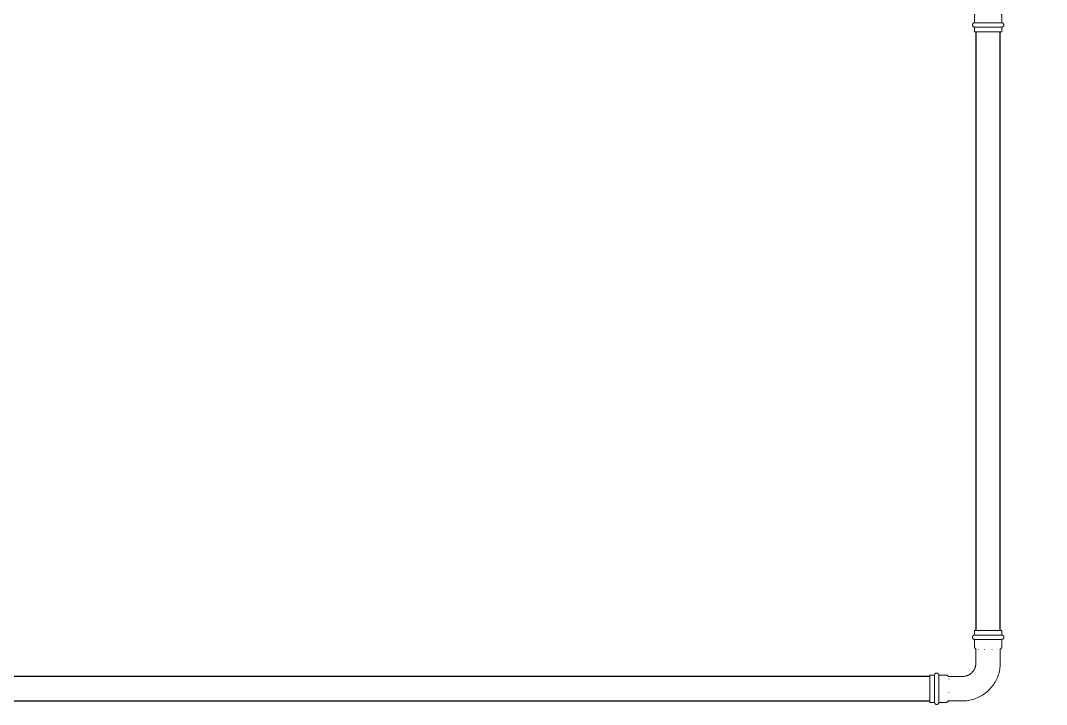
# Model space of a CAD drawing. Header units: inches. Extents: x -3327 to -1, y 8 to 1328.
# Drawn here: x -3240.1 to -3160.2, y 415.7 to 469 of the extents above; entities that cross this region are included whole.
import ezdxf

# ---------------------------------------------------------------- set-up
doc = ezdxf.new("R2010")
doc.units = ezdxf.units.IN
doc.header["$MEASUREMENT"] = 0
doc.layers.add('P-PIPE', color=3, linetype='Continuous', lineweight=9)
doc.layers.add('X - REF - FP', color=7, linetype='Continuous', true_color=0xb90000)

# ---------------------------------------------------------------- blocks, each defined once
blk = doc.blocks.new('Victaulic-VicPress316-Elbow 90-45deg Style P568_P571 - Standard-V18-SECOND LEVEL')
at = {"layer": 'P-PIPE'}
for p, q in [((-1.059, 4.55), (-1.059, 4.174)), ((1.059, 4.55), (-1.059, 4.55)), ((-1.059, 4.174), (1.059, 4.174)), ((1.059, 4.174), (1.059, 4.55)), ((-1.059, 3.845), (-1.059, 3.289)), ((-1.059, 3.845), (1.059, 3.845)), ((1.059, 3.289), (1.059, 3.845)), ((-0.95, 3.134), (-0.95, 2.015)), ((-0.769, 3.071), (-0.753, 3.071)), ((-0.312, 3.071), (-0.294, 3.071)), ((0.294, 3.071), (0.312, 3.071)), ((0.753, 3.071), (0.769, 3.071)), ((0.95, 2.015), (0.95, 3.119)), ((-4.174, 1.059), (-4.55, 1.059)), ((-4.55, 1.059), (-4.55, -1.059)), ((-4.174, -1.059), (-4.174, 1.059)), ((-3.289, 1.059), (-3.845, 1.059)), ((-3.845, -1.059), (-3.845, 1.059)), ((-2.015, 0.95), (-3.119, 0.95)), ((-3.071, 0.753), (-3.071, 0.769)), ((-3.071, 0.294), (-3.071, 0.312)), ((-3.071, -0.312), (-3.071, -0.294)), ((-3.071, -0.769), (-3.071, -0.753)), ((-4.55, -1.059), (-4.174, -1.059)), ((-3.845, -1.059), (-3.289, -1.059)), ((-3.134, -0.95), (-2.015, -0.95))]:
    blk.add_line(p, q, dxfattribs=at)
at = {"layer": 'P-PIPE', "flags": 128}
for points in [[(-1.059, 3.845), (-1.066, 3.846), (-1.072, 3.846), (-1.079, 3.847), (-1.085, 3.848), (-1.092, 3.849), (-1.098, 3.85), (-1.104, 3.852), (-1.111, 3.854), (-1.117, 3.856), (-1.123, 3.858), (-1.129, 3.861), (-1.135, 3.864), (-1.141, 3.867), (-1.146, 3.871), (-1.152, 3.874), (-1.157, 3.878), (-1.162, 3.882), (-1.167, 3.886), (-1.172, 3.891), (-1.177, 3.895), (-1.181, 3.9), (-1.186, 3.905), (-1.19, 3.91), (-1.194, 3.916), (-1.197, 3.921), (-1.201, 3.927), (-1.204, 3.932), (-1.207, 3.938), (-1.21, 3.944), (-1.212, 3.95), (-1.215, 3.957), (-1.217, 3.963), (-1.218, 3.969), (-1.22, 3.976), (-1.221, 3.982), (-1.222, 3.989), (-1.223, 3.995), (-1.223, 4.002), (-1.223, 4.008), (-1.223, 4.015), (-1.223, 4.021), (-1.223, 4.028), (-1.222, 4.034), (-1.221, 4.041), (-1.219, 4.047), (-1.218, 4.054), (-1.216, 4.06), (-1.214, 4.066), (-1.211, 4.072), (-1.209, 4.078), (-1.206, 4.084), (-1.203, 4.09), (-1.199, 4.096), (-1.196, 4.101), (-1.192, 4.107), (-1.188, 4.112), (-1.184, 4.117), (-1.179, 4.122), (-1.175, 4.127), (-1.17, 4.131), (-1.165, 4.136), (-1.16, 4.14), (-1.155, 4.144), (-1.149, 4.147), (-1.144, 4.151), (-1.138, 4.154), (-1.132, 4.157), (-1.126, 4.16), (-1.12, 4.163), (-1.114, 4.165), (-1.108, 4.167), (-1.102, 4.169), (-1.095, 4.17), (-1.089, 4.172), (-1.082, 4.173), (-1.076, 4.174), (-1.069, 4.174), (-1.063, 4.174), (-1.059, 4.174)], [(1.059, 4.174), (1.058, 4.174), (1.056, 4.174), (1.051, 4.174), (1.045, 4.174), (1.038, 4.174), (1.029, 4.174), (1.018, 4.174), (1.005, 4.174), (0.991, 4.174), (0.975, 4.174), (0.958, 4.174), (0.939, 4.174), (0.919, 4.174), (0.897, 4.174), (0.874, 4.174), (0.849, 4.174), (0.823, 4.174), (0.796, 4.174), (0.768, 4.174), (0.738, 4.174), (0.707, 4.174), (0.675, 4.174), (0.642, 4.174), (0.607, 4.174), (0.572, 4.174), (0.536, 4.174), (0.499, 4.174), (0.461, 4.174), (0.423, 4.174), (0.384, 4.174), (0.344, 4.174), (0.304, 4.174), (0.263, 4.174), (0.222, 4.174), (0.18, 4.174), (0.138, 4.174), (0.096, 4.174), (0.054, 4.174), (0.011, 4.174), (-0.031, 4.174), (-0.073, 4.174), (-0.115, 4.174), (-0.157, 4.174), (-0.199, 4.174), (-0.241, 4.174), (-0.282, 4.174), (-0.322, 4.174), (-0.362, 4.174), (-0.402, 4.174), (-0.441, 4.174), (-0.479, 4.174), (-0.516, 4.174), (-0.553, 4.174), (-0.588, 4.174), (-0.623, 4.174), (-0.657, 4.174), (-0.69, 4.174), (-0.721, 4.174), (-0.752, 4.174), (-0.781, 4.174), (-0.809, 4.174), (-0.836, 4.174), (-0.861, 4.174), (-0.885, 4.174), (-0.907, 4.174), (-0.929, 4.174), (-0.948, 4.174), (-0.966, 4.174), (-0.983, 4.174), (-0.998, 4.174), (-1.011, 4.174), (-1.023, 4.174), (-1.033, 4.174), (-1.042, 4.174), (-1.048, 4.174), (-1.054, 4.174), (-1.057, 4.174), (-1.059, 4.174), (-1.059, 4.174)], [(-1.059, 4.174), (-1.058, 4.174), (-1.056, 4.174), (-1.051, 4.174), (-1.045, 4.174), (-1.038, 4.174), (-1.029, 4.174), (-1.018, 4.174)], [(1.023, 4.174), (1.033, 4.174), (1.042, 4.174), (1.048, 4.174), (1.054, 4.174), (1.057, 4.174), (1.059, 4.174), (1.059, 4.174)], [(1.059, 4.174), (1.066, 4.174), (1.072, 4.174), (1.079, 4.173), (1.085, 4.172), (1.092, 4.171), (1.098, 4.17), (1.104, 4.168), (1.111, 4.166), (1.117, 4.164), (1.123, 4.162), (1.129, 4.159), (1.135, 4.156), (1.141, 4.153), (1.146, 4.149), (1.152, 4.146), (1.157, 4.142), (1.162, 4.138), (1.167, 4.134), (1.172, 4.129), (1.177, 4.125), (1.181, 4.12), (1.186, 4.115), (1.19, 4.11), (1.194, 4.104), (1.197, 4.099), (1.201, 4.093), (1.204, 4.088), (1.207, 4.082), (1.21, 4.076), (1.212, 4.07), (1.215, 4.063), (1.217, 4.057), (1.218, 4.051), (1.22, 4.044), (1.221, 4.038), (1.222, 4.031), (1.223, 4.025), (1.223, 4.018), (1.223, 4.012), (1.223, 4.005), (1.223, 3.999), (1.223, 3.992), (1.222, 3.986), (1.221, 3.979), (1.219, 3.973), (1.218, 3.966), (1.216, 3.96), (1.214, 3.954), (1.211, 3.948), (1.209, 3.942), (1.206, 3.936), (1.203, 3.93), (1.199, 3.924), (1.196, 3.919), (1.192, 3.913), (1.188, 3.908), (1.184, 3.903), (1.179, 3.898), (1.175, 3.893), (1.17, 3.889), (1.165, 3.884), (1.16, 3.88), (1.155, 3.876), (1.149, 3.873), (1.144, 3.869), (1.138, 3.866), (1.132, 3.863), (1.126, 3.86), (1.12, 3.857), (1.114, 3.855), (1.108, 3.853), (1.102, 3.851), (1.095, 3.85), (1.089, 3.848), (1.082, 3.847), (1.076, 3.846), (1.069, 3.846), (1.063, 3.846), (1.059, 3.845)], [(-1.059, 3.845), (-1.058, 3.845), (-1.056, 3.845), (-1.051, 3.845), (-1.045, 3.845), (-1.038, 3.845), (-1.029, 3.845), (-1.018, 3.845), (-1.005, 3.845), (-0.991, 3.845), (-0.975, 3.845), (-0.958, 3.845), (-0.939, 3.845), (-0.919, 3.845), (-0.897, 3.845), (-0.874, 3.845), (-0.849, 3.845), (-0.823, 3.845), (-0.796, 3.845), (-0.768, 3.845), (-0.738, 3.845), (-0.707, 3.845), (-0.675, 3.845), (-0.642, 3.845), (-0.607, 3.845), (-0.572, 3.845), (-0.536, 3.845), (-0.499, 3.845), (-0.461, 3.845), (-0.423, 3.845), (-0.384, 3.845), (-0.344, 3.845), (-0.304, 3.845), (-0.263, 3.845), (-0.222, 3.845), (-0.18, 3.845), (-0.138, 3.845), (-0.096, 3.845), (-0.054, 3.845), (-0.011, 3.845), (0.031, 3.845), (0.073, 3.845), (0.115, 3.845), (0.157, 3.845), (0.199, 3.845), (0.241, 3.845), (0.282, 3.845), (0.322, 3.845), (0.362, 3.845), (0.402, 3.845), (0.441, 3.845), (0.479, 3.845), (0.516, 3.845), (0.553, 3.845), (0.588, 3.845), (0.623, 3.845), (0.657, 3.845), (0.69, 3.845), (0.721, 3.845), (0.752, 3.845), (0.781, 3.845), (0.809, 3.845), (0.836, 3.845), (0.861, 3.845), (0.885, 3.845), (0.907, 3.845), (0.929, 3.845), (0.948, 3.845), (0.966, 3.845), (0.983, 3.845), (0.998, 3.845), (1.011, 3.845), (1.023, 3.845), (1.033, 3.845), (1.042, 3.845), (1.048, 3.845), (1.054, 3.845), (1.057, 3.845), (1.059, 3.845), (1.059, 3.845)], [(-1.023, 3.845), (-1.033, 3.845), (-1.042, 3.845), (-1.048, 3.845), (-1.054, 3.845), (-1.057, 3.845), (-1.059, 3.845), (-1.059, 3.845)], [(-0.95, 3.071), (-0.959, 3.078), (-0.967, 3.085), (-0.975, 3.092), (-0.983, 3.1), (-0.99, 3.108), (-0.997, 3.116), (-1.004, 3.125), (-1.01, 3.133), (-1.016, 3.143), (-1.022, 3.152), (-1.027, 3.161), (-1.032, 3.171), (-1.037, 3.181), (-1.041, 3.191), (-1.045, 3.201), (-1.048, 3.212), (-1.051, 3.222), (-1.053, 3.233), (-1.055, 3.244), (-1.057, 3.254), (-1.058, 3.265), (-1.059, 3.276), (-1.059, 3.287), (-1.059, 3.289)], [(1.059, 3.289), (1.059, 3.278), (1.058, 3.267), (1.057, 3.256), (1.056, 3.246), (1.054, 3.235), (1.051, 3.224), (1.048, 3.214), (1.045, 3.203), (1.042, 3.193), (1.037, 3.183), (1.033, 3.173), (1.028, 3.163), (1.023, 3.154), (1.017, 3.144), (1.011, 3.135), (1.005, 3.126), (0.998, 3.118), (0.991, 3.109), (0.984, 3.101), (0.976, 3.094), (0.968, 3.086), (0.96, 3.079), (0.952, 3.072), (0.95, 3.071)], [(1.059, 3.845), (1.058, 3.845), (1.056, 3.845), (1.051, 3.845), (1.045, 3.845), (1.038, 3.845), (1.029, 3.845), (1.018, 3.845)], [(-0.95, 2.015), (-0.951, 1.973), (-0.953, 1.93), (-0.958, 1.888), (-0.964, 1.846), (-0.971, 1.804), (-0.981, 1.762), (-0.991, 1.721), (-1.004, 1.68), (-1.018, 1.64), (-1.034, 1.6), (-1.051, 1.562), (-1.07, 1.523), (-1.091, 1.486), (-1.113, 1.449), (-1.136, 1.414), (-1.161, 1.379), (-1.187, 1.345), (-1.214, 1.313), (-1.243, 1.281), (-1.273, 1.251), (-1.304, 1.222), (-1.337, 1.194), (-1.37, 1.168), (-1.404, 1.143), (-1.44, 1.119), (-1.476, 1.097), (-1.513, 1.076), (-1.551, 1.056), (-1.59, 1.039), (-1.629, 1.022), (-1.669, 1.008), (-1.71, 0.995), (-1.751, 0.983), (-1.792, 0.974), (-1.834, 0.965), (-1.876, 0.959), (-1.919, 0.954), (-1.961, 0.951), (-2.004, 0.95), (-2.015, 0.95)], [(-2.015, -0.95), (-1.897, -0.948), (-1.778, -0.941), (-1.66, -0.929), (-1.543, -0.912), (-1.426, -0.891), (-1.31, -0.865), (-1.196, -0.835), (-1.082, -0.799), (-0.971, -0.76), (-0.861, -0.716), (-0.752, -0.668), (-0.646, -0.615), (-0.542, -0.558), (-0.44, -0.497), (-0.341, -0.432), (-0.244, -0.363), (-0.151, -0.29), (-0.06, -0.214), (0.028, -0.134), (0.112, -0.051), (0.193, 0.036), (0.27, 0.126), (0.344, 0.219), (0.414, 0.315), (0.48, 0.413), (0.542, 0.514), (0.6, 0.618), (0.654, 0.723), (0.703, 0.831), (0.748, 0.941), (0.789, 1.052), (0.826, 1.165), (0.857, 1.279), (0.884, 1.395), (0.907, 1.511), (0.925, 1.629), (0.938, 1.746), (0.946, 1.865), (0.95, 1.983), (0.95, 2.015)], [(-4.174, 1.059), (-4.174, 1.066), (-4.174, 1.072), (-4.173, 1.079), (-4.172, 1.085), (-4.171, 1.092), (-4.17, 1.098), (-4.168, 1.104), (-4.166, 1.111), (-4.164, 1.117), (-4.162, 1.123), (-4.159, 1.129), (-4.156, 1.135), (-4.153, 1.141), (-4.149, 1.146), (-4.146, 1.152), (-4.142, 1.157), (-4.138, 1.162), (-4.134, 1.167), (-4.129, 1.172), (-4.125, 1.177), (-4.12, 1.181), (-4.115, 1.186), (-4.11, 1.19), (-4.104, 1.194), (-4.099, 1.197), (-4.093, 1.201), (-4.088, 1.204), (-4.082, 1.207), (-4.076, 1.21), (-4.07, 1.212), (-4.063, 1.215), (-4.057, 1.217), (-4.051, 1.218), (-4.044, 1.22), (-4.038, 1.221), (-4.031, 1.222), (-4.025, 1.223), (-4.018, 1.223), (-4.012, 1.223), (-4.005, 1.223), (-3.999, 1.223), (-3.992, 1.223), (-3.986, 1.222), (-3.979, 1.221), (-3.973, 1.219), (-3.966, 1.218), (-3.96, 1.216), (-3.954, 1.214), (-3.948, 1.211), (-3.942, 1.209), (-3.936, 1.206), (-3.93, 1.203), (-3.924, 1.199), (-3.919, 1.196), (-3.913, 1.192), (-3.908, 1.188), (-3.903, 1.184), (-3.898, 1.179), (-3.893, 1.175), (-3.889, 1.17), (-3.884, 1.165), (-3.88, 1.16), (-3.876, 1.155), (-3.873, 1.149), (-3.869, 1.144), (-3.866, 1.138), (-3.863, 1.132), (-3.86, 1.126), (-3.857, 1.12), (-3.855, 1.114), (-3.853, 1.108), (-3.851, 1.102), (-3.85, 1.095), (-3.848, 1.089), (-3.847, 1.082), (-3.846, 1.076), (-3.846, 1.069), (-3.846, 1.063), (-3.845, 1.059)], [(-4.174, 1.059), (-4.174, 1.058), (-4.174, 1.056), (-4.174, 1.051), (-4.174, 1.045), (-4.174, 1.038), (-4.174, 1.029), (-4.174, 1.018), (-4.174, 1.005), (-4.174, 0.991), (-4.174, 0.975), (-4.174, 0.958), (-4.174, 0.939), (-4.174, 0.919), (-4.174, 0.897), (-4.174, 0.874), (-4.174, 0.849), (-4.174, 0.823), (-4.174, 0.796), (-4.174, 0.768), (-4.174, 0.738), (-4.174, 0.707), (-4.174, 0.675), (-4.174, 0.642), (-4.174, 0.607), (-4.174, 0.572), (-4.174, 0.536), (-4.174, 0.499), (-4.174, 0.461), (-4.174, 0.423), (-4.174, 0.384), (-4.174, 0.344), (-4.174, 0.304), (-4.174, 0.263), (-4.174, 0.222), (-4.174, 0.18), (-4.174, 0.138), (-4.174, 0.096), (-4.174, 0.054), (-4.174, 0.011), (-4.174, -0.031), (-4.174, -0.073), (-4.174, -0.115), (-4.174, -0.157), (-4.174, -0.199), (-4.174, -0.241), (-4.174, -0.282), (-4.174, -0.322), (-4.174, -0.362), (-4.174, -0.402), (-4.174, -0.441), (-4.174, -0.479), (-4.174, -0.516), (-4.174, -0.553), (-4.174, -0.588), (-4.174, -0.623), (-4.174, -0.657), (-4.174, -0.69), (-4.174, -0.721), (-4.174, -0.752), (-4.174, -0.781), (-4.174, -0.809), (-4.174, -0.836), (-4.174, -0.861), (-4.174, -0.885), (-4.174, -0.907), (-4.174, -0.929), (-4.174, -0.948), (-4.174, -0.966), (-4.174, -0.983), (-4.174, -0.998), (-4.174, -1.011), (-4.174, -1.023), (-4.174, -1.033), (-4.174, -1.042), (-4.174, -1.048), (-4.174, -1.054), (-4.174, -1.057), (-4.174, -1.059), (-4.174, -1.059)], [(-4.174, 1.023), (-4.174, 1.033), (-4.174, 1.042), (-4.174, 1.048), (-4.174, 1.054), (-4.174, 1.057), (-4.174, 1.059), (-4.174, 1.059)], [(-3.845, -1.059), (-3.845, -1.058), (-3.845, -1.056), (-3.845, -1.051), (-3.845, -1.045), (-3.845, -1.038), (-3.845, -1.029), (-3.845, -1.018), (-3.845, -1.005), (-3.845, -0.991), (-3.845, -0.975), (-3.845, -0.958), (-3.845, -0.939), (-3.845, -0.919), (-3.845, -0.897), (-3.845, -0.874), (-3.845, -0.849), (-3.845, -0.823), (-3.845, -0.796), (-3.845, -0.768), (-3.845, -0.738), (-3.845, -0.707), (-3.845, -0.675), (-3.845, -0.642), (-3.845, -0.607), (-3.845, -0.572), (-3.845, -0.536), (-3.845, -0.499), (-3.845, -0.461), (-3.845, -0.423), (-3.845, -0.384), (-3.845, -0.344), (-3.845, -0.304), (-3.845, -0.263), (-3.845, -0.222), (-3.845, -0.18), (-3.845, -0.138), (-3.845, -0.096), (-3.845, -0.054), (-3.845, -0.011), (-3.845, 0.031), (-3.845, 0.073), (-3.845, 0.115), (-3.845, 0.157), (-3.845, 0.199), (-3.845, 0.241), (-3.845, 0.282), (-3.845, 0.322), (-3.845, 0.362), (-3.845, 0.402), (-3.845, 0.441), (-3.845, 0.479), (-3.845, 0.516), (-3.845, 0.553), (-3.845, 0.588), (-3.845, 0.623), (-3.845, 0.657), (-3.845, 0.69), (-3.845, 0.721), (-3.845, 0.752), (-3.845, 0.781), (-3.845, 0.809), (-3.845, 0.836), (-3.845, 0.861), (-3.845, 0.885), (-3.845, 0.907), (-3.845, 0.929), (-3.845, 0.948), (-3.845, 0.966), (-3.845, 0.983), (-3.845, 0.998), (-3.845, 1.011), (-3.845, 1.023), (-3.845, 1.033), (-3.845, 1.042), (-3.845, 1.048), (-3.845, 1.054), (-3.845, 1.057), (-3.845, 1.059), (-3.845, 1.059)], [(-3.845, 1.059), (-3.845, 1.058), (-3.845, 1.056), (-3.845, 1.051), (-3.845, 1.045), (-3.845, 1.038), (-3.845, 1.029), (-3.845, 1.018)], [(-3.289, 1.059), (-3.278, 1.059), (-3.267, 1.058), (-3.256, 1.057), (-3.246, 1.056), (-3.235, 1.054), (-3.224, 1.051), (-3.214, 1.048), (-3.203, 1.045), (-3.193, 1.042), (-3.183, 1.037), (-3.173, 1.033), (-3.163, 1.028), (-3.154, 1.023), (-3.144, 1.017), (-3.135, 1.011), (-3.126, 1.005), (-3.118, 0.998), (-3.109, 0.991), (-3.101, 0.984), (-3.094, 0.976), (-3.086, 0.968), (-3.079, 0.96), (-3.072, 0.952), (-3.071, 0.95)], [(-4.174, -1.059), (-4.174, -1.058), (-4.174, -1.056), (-4.174, -1.051), (-4.174, -1.045), (-4.174, -1.038), (-4.174, -1.029), (-4.174, -1.018)], [(-3.845, -1.059), (-3.846, -1.066), (-3.846, -1.072), (-3.847, -1.079), (-3.848, -1.085), (-3.849, -1.092), (-3.85, -1.098), (-3.852, -1.104), (-3.854, -1.111), (-3.856, -1.117), (-3.858, -1.123), (-3.861, -1.129), (-3.864, -1.135), (-3.867, -1.141), (-3.871, -1.146), (-3.874, -1.152), (-3.878, -1.157), (-3.882, -1.162), (-3.886, -1.167), (-3.891, -1.172), (-3.895, -1.177), (-3.9, -1.181), (-3.905, -1.186), (-3.91, -1.19), (-3.916, -1.194), (-3.921, -1.197), (-3.927, -1.201), (-3.932, -1.204), (-3.938, -1.207), (-3.944, -1.21), (-3.95, -1.212), (-3.957, -1.215), (-3.963, -1.217), (-3.969, -1.218), (-3.976, -1.22), (-3.982, -1.221), (-3.989, -1.222), (-3.995, -1.223), (-4.002, -1.223), (-4.008, -1.223), (-4.015, -1.223), (-4.021, -1.223), (-4.028, -1.223), (-4.034, -1.222), (-4.041, -1.221), (-4.047, -1.219), (-4.054, -1.218), (-4.06, -1.216), (-4.066, -1.214), (-4.072, -1.211), (-4.078, -1.209), (-4.084, -1.206), (-4.09, -1.203), (-4.096, -1.199), (-4.101, -1.196), (-4.107, -1.192), (-4.112, -1.188), (-4.117, -1.184), (-4.122, -1.179), (-4.127, -1.175), (-4.131, -1.17), (-4.136, -1.165), (-4.14, -1.16), (-4.144, -1.155), (-4.147, -1.149), (-4.151, -1.144), (-4.154, -1.138), (-4.157, -1.132), (-4.16, -1.126), (-4.163, -1.12), (-4.165, -1.114), (-4.167, -1.108), (-4.169, -1.102), (-4.17, -1.095), (-4.172, -1.089), (-4.173, -1.082), (-4.174, -1.076), (-4.174, -1.069), (-4.174, -1.063), (-4.174, -1.059)], [(-3.845, -1.023), (-3.845, -1.033), (-3.845, -1.042), (-3.845, -1.048), (-3.845, -1.054), (-3.845, -1.057), (-3.845, -1.059), (-3.845, -1.059)], [(-3.071, -0.95), (-3.078, -0.959), (-3.085, -0.967), (-3.092, -0.975), (-3.1, -0.983), (-3.108, -0.99), (-3.116, -0.997), (-3.125, -1.004), (-3.133, -1.01), (-3.143, -1.016), (-3.152, -1.022), (-3.161, -1.027), (-3.171, -1.032), (-3.181, -1.037), (-3.191, -1.041), (-3.201, -1.045), (-3.212, -1.048), (-3.222, -1.051), (-3.233, -1.053), (-3.244, -1.055), (-3.254, -1.057), (-3.265, -1.058), (-3.276, -1.059), (-3.287, -1.059), (-3.289, -1.059)]]:
    blk.add_lwpolyline(points, dxfattribs=at)
blk = doc.blocks.new('Victaulic-VicPress316-Elbow 90-45deg Style P568_P571 - Standard-V3-SECOND LEVEL')
at = {"layer": 'P-PIPE'}
for p, q in [((-1.059, 4.55), (-1.059, 4.174)), ((1.059, 4.55), (-1.059, 4.55)), ((-1.059, 4.174), (1.059, 4.174)), ((1.059, 4.174), (1.059, 4.55)), ((-1.059, 3.845), (-1.059, 3.289)), ((-1.059, 3.845), (1.059, 3.845)), ((1.059, 3.289), (1.059, 3.845)), ((-0.95, 3.134), (-0.95, 2.015)), ((-0.769, 3.071), (-0.753, 3.071)), ((-0.312, 3.071), (-0.294, 3.071)), ((0.294, 3.071), (0.312, 3.071)), ((0.753, 3.071), (0.769, 3.071)), ((0.95, 2.015), (0.95, 3.119)), ((-4.174, 1.059), (-4.55, 1.059)), ((-4.55, 1.059), (-4.55, -1.059)), ((-4.174, -1.059), (-4.174, 1.059)), ((-3.289, 1.059), (-3.845, 1.059)), ((-3.845, -1.059), (-3.845, 1.059)), ((-2.015, 0.95), (-3.119, 0.95)), ((-3.071, 0.753), (-3.071, 0.769)), ((-3.071, 0.294), (-3.071, 0.312)), ((-3.071, -0.312), (-3.071, -0.294)), ((-3.071, -0.769), (-3.071, -0.753)), ((-4.55, -1.059), (-4.174, -1.059)), ((-3.845, -1.059), (-3.289, -1.059)), ((-3.136, -0.95), (-2.015, -0.95))]:
    blk.add_line(p, q, dxfattribs=at)
at = {"layer": 'P-PIPE', "flags": 128}
for points in [[(-1.059, 3.845), (-1.066, 3.846), (-1.072, 3.846), (-1.079, 3.847), (-1.085, 3.848), (-1.092, 3.849), (-1.098, 3.85), (-1.104, 3.852), (-1.111, 3.854), (-1.117, 3.856), (-1.123, 3.858), (-1.129, 3.861), (-1.135, 3.864), (-1.141, 3.867), (-1.146, 3.871), (-1.152, 3.874), (-1.157, 3.878), (-1.162, 3.882), (-1.167, 3.886), (-1.172, 3.891), (-1.177, 3.895), (-1.181, 3.9), (-1.186, 3.905), (-1.19, 3.91), (-1.194, 3.916), (-1.197, 3.921), (-1.201, 3.927), (-1.204, 3.932), (-1.207, 3.938), (-1.21, 3.944), (-1.212, 3.95), (-1.215, 3.957), (-1.217, 3.963), (-1.218, 3.969), (-1.22, 3.976), (-1.221, 3.982), (-1.222, 3.989), (-1.223, 3.995), (-1.223, 4.002), (-1.223, 4.008), (-1.223, 4.015), (-1.223, 4.021), (-1.223, 4.028), (-1.222, 4.034), (-1.221, 4.041), (-1.219, 4.047), (-1.218, 4.054), (-1.216, 4.06), (-1.214, 4.066), (-1.211, 4.072), (-1.209, 4.078), (-1.206, 4.084), (-1.203, 4.09), (-1.199, 4.096), (-1.196, 4.101), (-1.192, 4.107), (-1.188, 4.112), (-1.184, 4.117), (-1.179, 4.122), (-1.175, 4.127), (-1.17, 4.131), (-1.165, 4.136), (-1.16, 4.14), (-1.155, 4.144), (-1.149, 4.147), (-1.144, 4.151), (-1.138, 4.154), (-1.132, 4.157), (-1.126, 4.16), (-1.12, 4.163), (-1.114, 4.165), (-1.108, 4.167), (-1.102, 4.169), (-1.095, 4.17), (-1.089, 4.172), (-1.082, 4.173), (-1.076, 4.174), (-1.069, 4.174), (-1.063, 4.174), (-1.059, 4.174)], [(1.059, 4.174), (1.058, 4.174), (1.056, 4.174), (1.051, 4.174), (1.045, 4.174), (1.038, 4.174), (1.029, 4.174), (1.018, 4.174), (1.005, 4.174), (0.991, 4.174), (0.975, 4.174), (0.958, 4.174), (0.939, 4.174), (0.919, 4.174), (0.897, 4.174), (0.874, 4.174), (0.849, 4.174), (0.823, 4.174), (0.796, 4.174), (0.768, 4.174), (0.738, 4.174), (0.707, 4.174), (0.675, 4.174), (0.642, 4.174), (0.607, 4.174), (0.572, 4.174), (0.536, 4.174), (0.499, 4.174), (0.461, 4.174), (0.423, 4.174), (0.384, 4.174), (0.344, 4.174), (0.304, 4.174), (0.263, 4.174), (0.222, 4.174), (0.18, 4.174), (0.138, 4.174), (0.096, 4.174), (0.054, 4.174), (0.011, 4.174), (-0.031, 4.174), (-0.073, 4.174), (-0.115, 4.174), (-0.157, 4.174), (-0.199, 4.174), (-0.241, 4.174), (-0.282, 4.174), (-0.322, 4.174), (-0.362, 4.174), (-0.402, 4.174), (-0.441, 4.174), (-0.479, 4.174), (-0.516, 4.174), (-0.553, 4.174), (-0.588, 4.174), (-0.623, 4.174), (-0.657, 4.174), (-0.69, 4.174), (-0.721, 4.174), (-0.752, 4.174), (-0.781, 4.174), (-0.809, 4.174), (-0.836, 4.174), (-0.861, 4.174), (-0.885, 4.174), (-0.907, 4.174), (-0.929, 4.174), (-0.948, 4.174), (-0.966, 4.174), (-0.983, 4.174), (-0.998, 4.174), (-1.011, 4.174), (-1.023, 4.174), (-1.033, 4.174), (-1.042, 4.174), (-1.048, 4.174), (-1.054, 4.174), (-1.057, 4.174), (-1.059, 4.174), (-1.059, 4.174)], [(-1.059, 4.174), (-1.058, 4.174), (-1.056, 4.174), (-1.051, 4.174), (-1.045, 4.174), (-1.038, 4.174), (-1.029, 4.174), (-1.018, 4.174)], [(1.023, 4.174), (1.033, 4.174), (1.042, 4.174), (1.048, 4.174), (1.054, 4.174), (1.057, 4.174), (1.059, 4.174), (1.059, 4.174)], [(1.059, 4.174), (1.066, 4.174), (1.072, 4.174), (1.079, 4.173), (1.085, 4.172), (1.092, 4.171), (1.098, 4.17), (1.104, 4.168), (1.111, 4.166), (1.117, 4.164), (1.123, 4.162), (1.129, 4.159), (1.135, 4.156), (1.141, 4.153), (1.146, 4.149), (1.152, 4.146), (1.157, 4.142), (1.162, 4.138), (1.167, 4.134), (1.172, 4.129), (1.177, 4.125), (1.181, 4.12), (1.186, 4.115), (1.19, 4.11), (1.194, 4.104), (1.197, 4.099), (1.201, 4.093), (1.204, 4.088), (1.207, 4.082), (1.21, 4.076), (1.212, 4.07), (1.215, 4.063), (1.217, 4.057), (1.218, 4.051), (1.22, 4.044), (1.221, 4.038), (1.222, 4.031), (1.223, 4.025), (1.223, 4.018), (1.223, 4.012), (1.223, 4.005), (1.223, 3.999), (1.223, 3.992), (1.222, 3.986), (1.221, 3.979), (1.219, 3.973), (1.218, 3.966), (1.216, 3.96), (1.214, 3.954), (1.211, 3.948), (1.209, 3.942), (1.206, 3.936), (1.203, 3.93), (1.199, 3.924), (1.196, 3.919), (1.192, 3.913), (1.188, 3.908), (1.184, 3.903), (1.179, 3.898), (1.175, 3.893), (1.17, 3.889), (1.165, 3.884), (1.16, 3.88), (1.155, 3.876), (1.149, 3.873), (1.144, 3.869), (1.138, 3.866), (1.132, 3.863), (1.126, 3.86), (1.12, 3.857), (1.114, 3.855), (1.108, 3.853), (1.102, 3.851), (1.095, 3.85), (1.089, 3.848), (1.082, 3.847), (1.076, 3.846), (1.069, 3.846), (1.063, 3.846), (1.059, 3.845)], [(-1.059, 3.845), (-1.058, 3.845), (-1.056, 3.845), (-1.051, 3.845), (-1.045, 3.845), (-1.038, 3.845), (-1.029, 3.845), (-1.018, 3.845), (-1.005, 3.845), (-0.991, 3.845), (-0.975, 3.845), (-0.958, 3.845), (-0.939, 3.845), (-0.919, 3.845), (-0.897, 3.845), (-0.874, 3.845), (-0.849, 3.845), (-0.823, 3.845), (-0.796, 3.845), (-0.768, 3.845), (-0.738, 3.845), (-0.707, 3.845), (-0.675, 3.845), (-0.642, 3.845), (-0.607, 3.845), (-0.572, 3.845), (-0.536, 3.845), (-0.499, 3.845), (-0.461, 3.845), (-0.423, 3.845), (-0.384, 3.845), (-0.344, 3.845), (-0.304, 3.845), (-0.263, 3.845), (-0.222, 3.845), (-0.18, 3.845), (-0.138, 3.845), (-0.096, 3.845), (-0.054, 3.845), (-0.011, 3.845), (0.031, 3.845), (0.073, 3.845), (0.115, 3.845), (0.157, 3.845), (0.199, 3.845), (0.241, 3.845), (0.282, 3.845), (0.322, 3.845), (0.362, 3.845), (0.402, 3.845), (0.441, 3.845), (0.479, 3.845), (0.516, 3.845), (0.553, 3.845), (0.588, 3.845), (0.623, 3.845), (0.657, 3.845), (0.69, 3.845), (0.721, 3.845), (0.752, 3.845), (0.781, 3.845), (0.809, 3.845), (0.836, 3.845), (0.861, 3.845), (0.885, 3.845), (0.907, 3.845), (0.929, 3.845), (0.948, 3.845), (0.966, 3.845), (0.983, 3.845), (0.998, 3.845), (1.011, 3.845), (1.023, 3.845), (1.033, 3.845), (1.042, 3.845), (1.048, 3.845), (1.054, 3.845), (1.057, 3.845), (1.059, 3.845), (1.059, 3.845)], [(-1.023, 3.845), (-1.033, 3.845), (-1.042, 3.845), (-1.048, 3.845), (-1.054, 3.845), (-1.057, 3.845), (-1.059, 3.845), (-1.059, 3.845)], [(-0.95, 3.071), (-0.959, 3.078), (-0.967, 3.085), (-0.975, 3.092), (-0.983, 3.1), (-0.99, 3.108), (-0.997, 3.116), (-1.004, 3.125), (-1.01, 3.133), (-1.016, 3.143), (-1.022, 3.152), (-1.027, 3.161), (-1.032, 3.171), (-1.037, 3.181), (-1.041, 3.191), (-1.045, 3.201), (-1.048, 3.212), (-1.051, 3.222), (-1.053, 3.233), (-1.055, 3.244), (-1.057, 3.254), (-1.058, 3.265), (-1.059, 3.276), (-1.059, 3.287), (-1.059, 3.289)], [(1.059, 3.289), (1.059, 3.278), (1.058, 3.267), (1.057, 3.256), (1.056, 3.246), (1.054, 3.235), (1.051, 3.224), (1.048, 3.214), (1.045, 3.203), (1.042, 3.193), (1.037, 3.183), (1.033, 3.173), (1.028, 3.163), (1.023, 3.154), (1.017, 3.144), (1.011, 3.135), (1.005, 3.126), (0.998, 3.118), (0.991, 3.109), (0.984, 3.101), (0.976, 3.094), (0.968, 3.086), (0.96, 3.079), (0.952, 3.072), (0.95, 3.071)], [(1.059, 3.845), (1.058, 3.845), (1.056, 3.845), (1.051, 3.845), (1.045, 3.845), (1.038, 3.845), (1.029, 3.845), (1.018, 3.845)], [(-0.95, 2.015), (-0.951, 1.973), (-0.953, 1.93), (-0.958, 1.888), (-0.964, 1.846), (-0.971, 1.804), (-0.981, 1.762), (-0.991, 1.721), (-1.004, 1.68), (-1.018, 1.64), (-1.034, 1.6), (-1.051, 1.562), (-1.07, 1.523), (-1.091, 1.486), (-1.113, 1.449), (-1.136, 1.414), (-1.161, 1.379), (-1.187, 1.345), (-1.214, 1.313), (-1.243, 1.281), (-1.273, 1.251), (-1.304, 1.222), (-1.337, 1.194), (-1.37, 1.168), (-1.404, 1.143), (-1.44, 1.119), (-1.476, 1.097), (-1.513, 1.076), (-1.551, 1.056), (-1.59, 1.039), (-1.629, 1.022), (-1.669, 1.008), (-1.71, 0.995), (-1.751, 0.983), (-1.792, 0.974), (-1.834, 0.965), (-1.876, 0.959), (-1.919, 0.954), (-1.961, 0.951), (-2.004, 0.95), (-2.015, 0.95)], [(-2.015, -0.95), (-1.897, -0.948), (-1.778, -0.941), (-1.66, -0.929), (-1.543, -0.912), (-1.426, -0.891), (-1.31, -0.865), (-1.196, -0.835), (-1.082, -0.799), (-0.971, -0.76), (-0.861, -0.716), (-0.752, -0.668), (-0.646, -0.615), (-0.542, -0.558), (-0.44, -0.497), (-0.341, -0.432), (-0.244, -0.363), (-0.151, -0.29), (-0.06, -0.214), (0.028, -0.134), (0.112, -0.051), (0.193, 0.036), (0.27, 0.126), (0.344, 0.219), (0.414, 0.315), (0.48, 0.413), (0.542, 0.514), (0.6, 0.618), (0.654, 0.723), (0.703, 0.831), (0.748, 0.941), (0.789, 1.052), (0.826, 1.165), (0.857, 1.279), (0.884, 1.395), (0.907, 1.511), (0.925, 1.629), (0.938, 1.746), (0.946, 1.865), (0.95, 1.983), (0.95, 2.015)], [(-4.174, 1.059), (-4.174, 1.066), (-4.174, 1.072), (-4.173, 1.079), (-4.172, 1.085), (-4.171, 1.092), (-4.17, 1.098), (-4.168, 1.104), (-4.166, 1.111), (-4.164, 1.117), (-4.162, 1.123), (-4.159, 1.129), (-4.156, 1.135), (-4.153, 1.141), (-4.149, 1.146), (-4.146, 1.152), (-4.142, 1.157), (-4.138, 1.162), (-4.134, 1.167), (-4.129, 1.172), (-4.125, 1.177), (-4.12, 1.181), (-4.115, 1.186), (-4.11, 1.19), (-4.104, 1.194), (-4.099, 1.197), (-4.093, 1.201), (-4.088, 1.204), (-4.082, 1.207), (-4.076, 1.21), (-4.07, 1.212), (-4.063, 1.215), (-4.057, 1.217), (-4.051, 1.218), (-4.044, 1.22), (-4.038, 1.221), (-4.031, 1.222), (-4.025, 1.223), (-4.018, 1.223), (-4.012, 1.223), (-4.005, 1.223), (-3.999, 1.223), (-3.992, 1.223), (-3.986, 1.222), (-3.979, 1.221), (-3.973, 1.219), (-3.966, 1.218), (-3.96, 1.216), (-3.954, 1.214), (-3.948, 1.211), (-3.942, 1.209), (-3.936, 1.206), (-3.93, 1.203), (-3.924, 1.199), (-3.919, 1.196), (-3.913, 1.192), (-3.908, 1.188), (-3.903, 1.184), (-3.898, 1.179), (-3.893, 1.175), (-3.889, 1.17), (-3.884, 1.165), (-3.88, 1.16), (-3.876, 1.155), (-3.873, 1.149), (-3.869, 1.144), (-3.866, 1.138), (-3.863, 1.132), (-3.86, 1.126), (-3.857, 1.12), (-3.855, 1.114), (-3.853, 1.108), (-3.851, 1.102), (-3.85, 1.095), (-3.848, 1.089), (-3.847, 1.082), (-3.846, 1.076), (-3.846, 1.069), (-3.846, 1.063), (-3.845, 1.059)], [(-4.174, 1.059), (-4.174, 1.058), (-4.174, 1.056), (-4.174, 1.051), (-4.174, 1.045), (-4.174, 1.038), (-4.174, 1.029), (-4.174, 1.018), (-4.174, 1.005), (-4.174, 0.991), (-4.174, 0.975), (-4.174, 0.958), (-4.174, 0.939), (-4.174, 0.919), (-4.174, 0.897), (-4.174, 0.874), (-4.174, 0.849), (-4.174, 0.823), (-4.174, 0.796), (-4.174, 0.768), (-4.174, 0.738), (-4.174, 0.707), (-4.174, 0.675), (-4.174, 0.642), (-4.174, 0.607), (-4.174, 0.572), (-4.174, 0.536), (-4.174, 0.499), (-4.174, 0.461), (-4.174, 0.423), (-4.174, 0.384), (-4.174, 0.344), (-4.174, 0.304), (-4.174, 0.263), (-4.174, 0.222), (-4.174, 0.18), (-4.174, 0.138), (-4.174, 0.096), (-4.174, 0.054), (-4.174, 0.011), (-4.174, -0.031), (-4.174, -0.073), (-4.174, -0.115), (-4.174, -0.157), (-4.174, -0.199), (-4.174, -0.241), (-4.174, -0.282), (-4.174, -0.322), (-4.174, -0.362), (-4.174, -0.402), (-4.174, -0.441), (-4.174, -0.479), (-4.174, -0.516), (-4.174, -0.553), (-4.174, -0.588), (-4.174, -0.623), (-4.174, -0.657), (-4.174, -0.69), (-4.174, -0.721), (-4.174, -0.752), (-4.174, -0.781), (-4.174, -0.809), (-4.174, -0.836), (-4.174, -0.861), (-4.174, -0.885), (-4.174, -0.907), (-4.174, -0.929), (-4.174, -0.948), (-4.174, -0.966), (-4.174, -0.983), (-4.174, -0.998), (-4.174, -1.011), (-4.174, -1.023), (-4.174, -1.033), (-4.174, -1.042), (-4.174, -1.048), (-4.174, -1.054), (-4.174, -1.057), (-4.174, -1.059), (-4.174, -1.059)], [(-4.174, 1.023), (-4.174, 1.033), (-4.174, 1.042), (-4.174, 1.048), (-4.174, 1.054), (-4.174, 1.057), (-4.174, 1.059), (-4.174, 1.059)], [(-3.845, -1.059), (-3.845, -1.058), (-3.845, -1.056), (-3.845, -1.051), (-3.845, -1.045), (-3.845, -1.038), (-3.845, -1.029), (-3.845, -1.018), (-3.845, -1.005), (-3.845, -0.991), (-3.845, -0.975), (-3.845, -0.958), (-3.845, -0.939), (-3.845, -0.919), (-3.845, -0.897), (-3.845, -0.874), (-3.845, -0.849), (-3.845, -0.823), (-3.845, -0.796), (-3.845, -0.768), (-3.845, -0.738), (-3.845, -0.707), (-3.845, -0.675), (-3.845, -0.642), (-3.845, -0.607), (-3.845, -0.572), (-3.845, -0.536), (-3.845, -0.499), (-3.845, -0.461), (-3.845, -0.423), (-3.845, -0.384), (-3.845, -0.344), (-3.845, -0.304), (-3.845, -0.263), (-3.845, -0.222), (-3.845, -0.18), (-3.845, -0.138), (-3.845, -0.096), (-3.845, -0.054), (-3.845, -0.011), (-3.845, 0.031), (-3.845, 0.073), (-3.845, 0.115), (-3.845, 0.157), (-3.845, 0.199), (-3.845, 0.241), (-3.845, 0.282), (-3.845, 0.322), (-3.845, 0.362), (-3.845, 0.402), (-3.845, 0.441), (-3.845, 0.479), (-3.845, 0.516), (-3.845, 0.553), (-3.845, 0.588), (-3.845, 0.623), (-3.845, 0.657), (-3.845, 0.69), (-3.845, 0.721), (-3.845, 0.752), (-3.845, 0.781), (-3.845, 0.809), (-3.845, 0.836), (-3.845, 0.861), (-3.845, 0.885), (-3.845, 0.907), (-3.845, 0.929), (-3.845, 0.948), (-3.845, 0.966), (-3.845, 0.983), (-3.845, 0.998), (-3.845, 1.011), (-3.845, 1.023), (-3.845, 1.033), (-3.845, 1.042), (-3.845, 1.048), (-3.845, 1.054), (-3.845, 1.057), (-3.845, 1.059), (-3.845, 1.059)], [(-3.845, 1.059), (-3.845, 1.058), (-3.845, 1.056), (-3.845, 1.051), (-3.845, 1.045), (-3.845, 1.038), (-3.845, 1.029), (-3.845, 1.018)], [(-3.289, 1.059), (-3.278, 1.059), (-3.267, 1.058), (-3.256, 1.057), (-3.246, 1.056), (-3.235, 1.054), (-3.224, 1.051), (-3.214, 1.048), (-3.203, 1.045), (-3.193, 1.042), (-3.183, 1.037), (-3.173, 1.033), (-3.163, 1.028), (-3.154, 1.023), (-3.144, 1.017), (-3.135, 1.011), (-3.126, 1.005), (-3.118, 0.998), (-3.109, 0.991), (-3.101, 0.984), (-3.094, 0.976), (-3.086, 0.968), (-3.079, 0.96), (-3.072, 0.952), (-3.071, 0.95)], [(-4.174, -1.059), (-4.174, -1.058), (-4.174, -1.056), (-4.174, -1.051), (-4.174, -1.045), (-4.174, -1.038), (-4.174, -1.029), (-4.174, -1.018)], [(-3.845, -1.059), (-3.846, -1.066), (-3.846, -1.072), (-3.847, -1.079), (-3.848, -1.085), (-3.849, -1.092), (-3.85, -1.098), (-3.852, -1.104), (-3.854, -1.111), (-3.856, -1.117), (-3.858, -1.123), (-3.861, -1.129), (-3.864, -1.135), (-3.867, -1.141), (-3.871, -1.146), (-3.874, -1.152), (-3.878, -1.157), (-3.882, -1.162), (-3.886, -1.167), (-3.891, -1.172), (-3.895, -1.177), (-3.9, -1.181), (-3.905, -1.186), (-3.91, -1.19), (-3.916, -1.194), (-3.921, -1.197), (-3.927, -1.201), (-3.932, -1.204), (-3.938, -1.207), (-3.944, -1.21), (-3.95, -1.212), (-3.957, -1.215), (-3.963, -1.217), (-3.969, -1.218), (-3.976, -1.22), (-3.982, -1.221), (-3.989, -1.222), (-3.995, -1.223), (-4.002, -1.223), (-4.008, -1.223), (-4.015, -1.223), (-4.021, -1.223), (-4.028, -1.223), (-4.034, -1.222), (-4.041, -1.221), (-4.047, -1.219), (-4.054, -1.218), (-4.06, -1.216), (-4.066, -1.214), (-4.072, -1.211), (-4.078, -1.209), (-4.084, -1.206), (-4.09, -1.203), (-4.096, -1.199), (-4.101, -1.196), (-4.107, -1.192), (-4.112, -1.188), (-4.117, -1.184), (-4.122, -1.179), (-4.127, -1.175), (-4.131, -1.17), (-4.136, -1.165), (-4.14, -1.16), (-4.144, -1.155), (-4.147, -1.149), (-4.151, -1.144), (-4.154, -1.138), (-4.157, -1.132), (-4.16, -1.126), (-4.163, -1.12), (-4.165, -1.114), (-4.167, -1.108), (-4.169, -1.102), (-4.17, -1.095), (-4.172, -1.089), (-4.173, -1.082), (-4.174, -1.076), (-4.174, -1.069), (-4.174, -1.063), (-4.174, -1.059)], [(-3.845, -1.023), (-3.845, -1.033), (-3.845, -1.042), (-3.845, -1.048), (-3.845, -1.054), (-3.845, -1.057), (-3.845, -1.059), (-3.845, -1.059)], [(-3.071, -0.95), (-3.078, -0.959), (-3.085, -0.967), (-3.092, -0.975), (-3.1, -0.983), (-3.108, -0.99), (-3.116, -0.997), (-3.125, -1.004), (-3.133, -1.01), (-3.143, -1.016), (-3.152, -1.022), (-3.161, -1.027), (-3.171, -1.032), (-3.181, -1.037), (-3.191, -1.041), (-3.201, -1.045), (-3.212, -1.048), (-3.222, -1.051), (-3.233, -1.053), (-3.244, -1.055), (-3.254, -1.057), (-3.265, -1.058), (-3.276, -1.059), (-3.287, -1.059), (-3.289, -1.059)]]:
    blk.add_lwpolyline(points, dxfattribs=at)

msp = doc.modelspace()

# ---------------------------------------------------------------- linework, layer by layer
at = {"layer": 'X - REF - FP'}
for p, q in [((-3165.656, 468.114), (-3165.656, 421.487)), ((-3163.756, 421.487), (-3163.756, 468.114)), ((-3169.256, 417.887), (-3319.374, 417.887)), ((-3319.374, 415.987), (-3169.256, 415.987))]:
    msp.add_line(p, q, dxfattribs=at)

# ---------------------------------------------------------------- block references
at = {"layer": 'X - REF - FP', "rotation": 180}
msp.add_blockref('Victaulic-VicPress316-Elbow 90-45deg Style P568_P571 - Standard-V18-SECOND LEVEL', (-3164.706, 472.664), dxfattribs=at)
at = {"layer": 'X - REF - FP'}
msp.add_blockref('Victaulic-VicPress316-Elbow 90-45deg Style P568_P571 - Standard-V3-SECOND LEVEL', (-3164.706, 416.938), dxfattribs=at)

doc.saveas('drawing.dxf')
